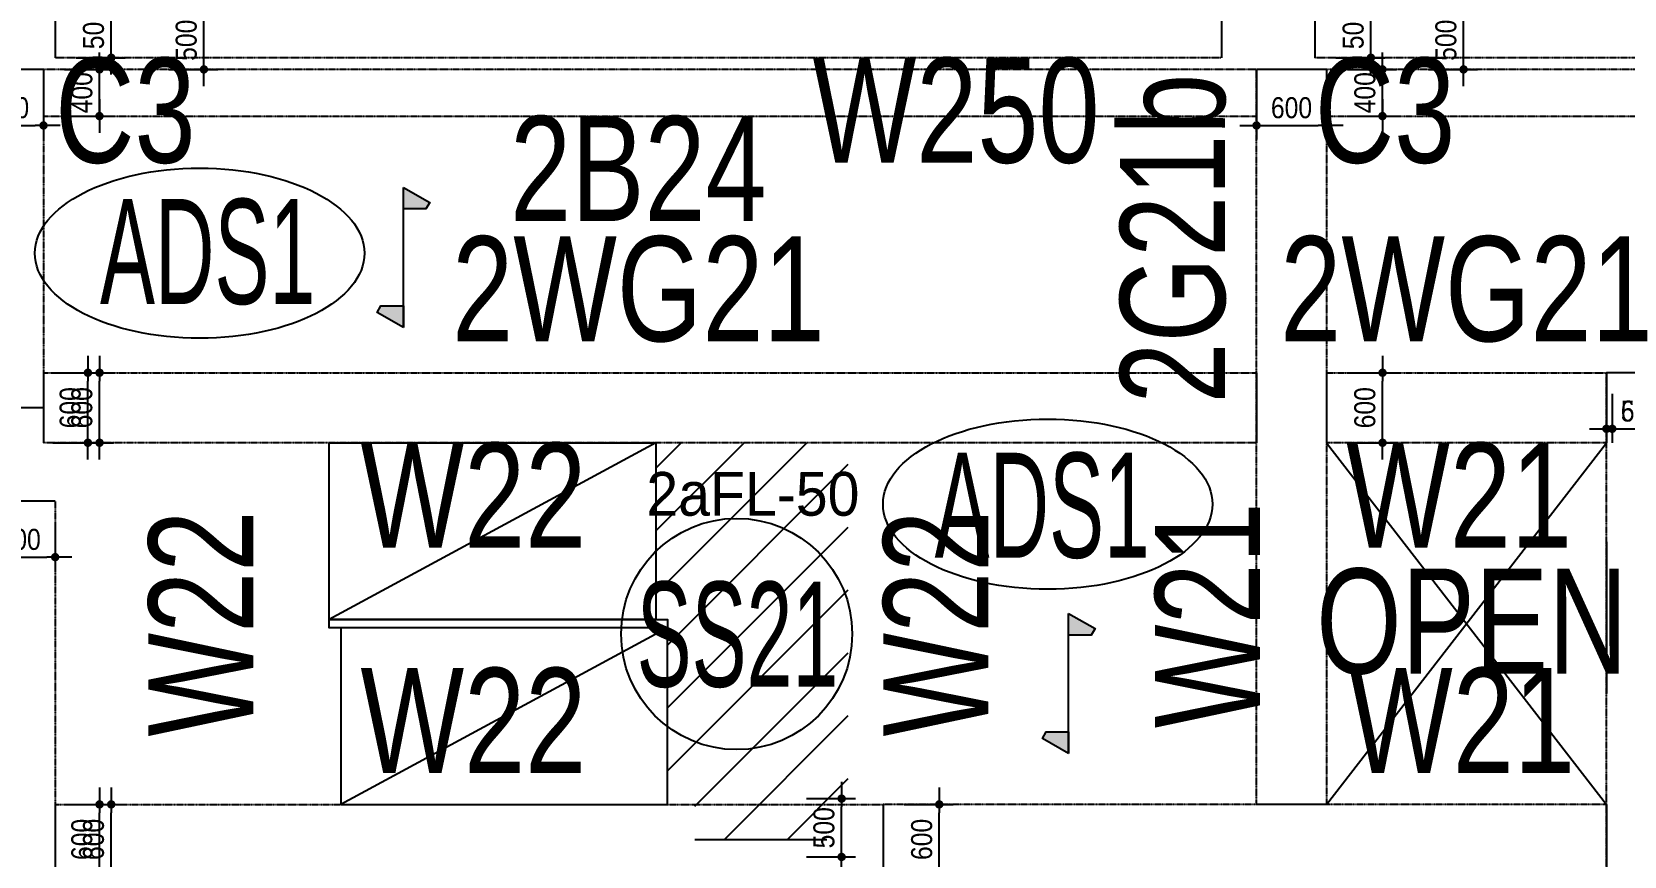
# Model space of a CAD drawing. Header units: millimetres. Extents: x -91198 to 200029, y -144 to 153500.
# Drawn here: x 145754 to 159406, y 100362 to 107427 of the extents above; entities that cross this region are included whole.
import ezdxf
from ezdxf.enums import TextEntityAlignment as Align

# ---------------------------------------------------------------- set-up
doc = ezdxf.new("R2010")
doc.units = ezdxf.units.MM
doc.linetypes.add('HID', pattern=[2.3, 1.5, -0.8])
doc.layers.get('Defpoints').update_dxf_attribs({"color": 159})
for name, color, linetype in [('^DECK', 130, 'Continuous'), ('A-HAT', 251, 'Continuous'), ('A-OPEN', 1, 'Continuous'), ('A-TEXT-NOTE', 7, 'Continuous'), ('BEAM-TEXT', 4, 'Continuous'), ('COLUMN-TEXT', 2, 'Continuous'), ('DECK-PL', 4, 'Continuous'), ('DECK-SLAB', 4, 'Continuous'), ('GIRDER-TEXT', 7, 'Continuous'), ('TXT-SLAB', 6, 'Continuous'), ('WALL-TEXT', 6, 'Continuous'), ('레벨', 40, 'Continuous'), ('보(beam)', 4, 'HID'), ('보(girder)', 7, 'HID'), ('슬래브라인', 7, 'Continuous')]:
    doc.layers.add(name, color=color, linetype=linetype)
doc.styles.add('Gdim', font='', dxfattribs={"width": 0.9})
doc.styles.add('Gtx', font='')
doc.styles.get('Gdim').set_extended_font_data('Dotum')
doc.styles.get('Gtx').set_extended_font_data('Dotum')
doc.dimstyles.new('Gdim200', dxfattribs={"dimscale": 200, "dimtxt": 3, "dimasz": 1.2, "dimexe": 2, "dimexo": 3, "dimgap": 1, "dimtad": 1, "dimdsep": 46, "dimlunit": 6, "dimtxsty": 'Gdim', "dimblk1": '_CIDOT', "dimblk2": '_CIDOT', "dimsah": 1, "dimcen": 2.5, "dimdle": 2, "dimclrd": 1, "dimclre": 1, "dimclrt": 3, "dimazin": 2, "dimtfac": 1, "dimtix": 1, "dimtmove": 2, "dimatfit": 3, "dimldrblk": '_CIDOT', "dimfxl": 2, "dimtolj": 1, "dimtzin": 0, "dimarcsym": 0})

# ---------------------------------------------------------------- blocks, each defined once
blk = doc.blocks.new('_CIDOT')
at = {"color": 0, "linetype": 'ByBlock'}
blk.add_line((2, 0), (-1, 0), dxfattribs=at)
at = {"color": 0, "linetype": 'ByBlock', "const_width": 0.5}
blk.add_lwpolyline([(-0.25, 0, 1), (0.25, 0, 1)], format="xyb", close=True, dxfattribs=at)
blk = doc.blocks.new('*D1476')
at = {"layer": 'Defpoints', "color": 155, "lineweight": -2, "transparency": 16777216}
for p, q in [((-1725, 650), (-1305, 650)), ((-1425, 222), (-1425, 578)), ((-930, 550), (-510, 550)), ((-630, 122), (-630, 478)), ((-1725, 150), (-1305, 150)), ((-930, 50), (-510, 50))]:
    blk.add_line(p, q, dxfattribs=at)
at = {"layer": 'Defpoints', "color": 0, "transparency": 16777216}
for p in [(-1905, 650), (-1425, 650), (-1110, 550), (-630, 550), (-1905, 150), (-1110, 50)]:
    blk.add_point(p, dxfattribs=at)
at = {"layer": 'Defpoints', "color": 155, "lineweight": -2, "transparency": 16777216, "xscale": 71.99999999999994, "yscale": 71.99999999999994, "zscale": 71.99999999999994}
for p, rotation in [((-1425, 650), 90), ((-630, 550), 90), ((-1425, 150), 270), ((-630, 50), 270)]:
    blk.add_blockref('_CIDOT', p, dxfattribs=dict(at, rotation=rotation))
at = {"layer": 'Defpoints', "color": 3, "transparency": 16777216, "char_height": 180, "attachment_point": 5, "rotation": 90, "style": 'Gdim'}
for insert in [(-1576, 400), (-781, 300)]:
    blk.add_mtext('\\A1;{\\C155;500}', dxfattribs=dict(at, insert=insert))
blk = doc.blocks.new('*D1512')
at = {"layer": 'Defpoints', "color": 155, "lineweight": -2, "transparency": 16777216}
for p, q in [((-1925, 700), (-1505, 700)), ((-1825, 700), (-1405, 700)), ((-1625, 172), (-1625, 628)), ((-1525, 172), (-1525, 628)), ((-1925, 100), (-1505, 100)), ((-1825, 100), (-1405, 100))]:
    blk.add_line(p, q, dxfattribs=at)
at = {"layer": 'Defpoints', "color": 0, "transparency": 16777216}
for p in [(-2105, 700), (-2005, 700), (-1625, 700), (-1525, 700), (-2105, 100), (-2005, 100)]:
    blk.add_point(p, dxfattribs=at)
at = {"layer": 'Defpoints', "color": 155, "lineweight": -2, "transparency": 16777216, "xscale": 71.99999999999994, "yscale": 71.99999999999994, "zscale": 71.99999999999994}
for p, rotation in [((-1625, 700), 90), ((-1525, 700), 90), ((-1625, 100), 270), ((-1525, 100), 270)]:
    blk.add_blockref('_CIDOT', p, dxfattribs=dict(at, rotation=rotation))
at = {"layer": 'Defpoints', "color": 3, "transparency": 16777216, "char_height": 180, "attachment_point": 5, "rotation": 90, "style": 'Gdim'}
for insert in [(-1776, 400), (-1676, 400)]:
    blk.add_mtext('\\A1;{\\C155;600}', dxfattribs=dict(at, insert=insert))
blk = doc.blocks.new('*D1517')
at = {"layer": 'Defpoints', "color": 155, "lineweight": -2, "transparency": 16777216}
for p, q in [((-1725, 700), (-1305, 700)), ((-1425, 172), (-1425, 628)), ((-1725, 100), (-1305, 100))]:
    blk.add_line(p, q, dxfattribs=at)
at = {"layer": 'Defpoints', "color": 0, "transparency": 16777216}
for p in [(-1905, 700), (-1425, 700), (-1905, 100)]:
    blk.add_point(p, dxfattribs=at)
at = {"layer": 'Defpoints', "color": 155, "lineweight": -2, "transparency": 16777216, "xscale": 71.99999999999994, "yscale": 71.99999999999994, "zscale": 71.99999999999994}
for p, rotation in [((-1425, 700), 90), ((-1425, 100), 270)]:
    blk.add_blockref('_CIDOT', p, dxfattribs=dict(at, rotation=rotation))
at = {"layer": 'Defpoints', "color": 3, "transparency": 16777216, "insert": (-1576, 400), "char_height": 180, "attachment_point": 5, "rotation": 90, "style": 'Gdim'}
blk.add_mtext('\\A1;{\\C155;600}', dxfattribs=at)
blk = doc.blocks.new('*D1518')
at = {"layer": 'Defpoints', "color": 155, "lineweight": -2, "transparency": 16777216}
for p, q in [((-1725, 700), (-1305, 700)), ((-1625, 700), (-1205, 700)), ((-1425, 172), (-1425, 628)), ((-1325, 172), (-1325, 628)), ((-1725, 100), (-1305, 100)), ((-1625, 100), (-1205, 100))]:
    blk.add_line(p, q, dxfattribs=at)
at = {"layer": 'Defpoints', "color": 0, "transparency": 16777216}
for p in [(-1905, 700), (-1805, 700), (-1425, 700), (-1325, 700), (-1905, 100), (-1805, 100)]:
    blk.add_point(p, dxfattribs=at)
at = {"layer": 'Defpoints', "color": 155, "lineweight": -2, "transparency": 16777216, "xscale": 71.99999999999994, "yscale": 71.99999999999994, "zscale": 71.99999999999994}
for p, rotation in [((-1425, 700), 90), ((-1325, 700), 90), ((-1425, 100), 270), ((-1325, 100), 270)]:
    blk.add_blockref('_CIDOT', p, dxfattribs=dict(at, rotation=rotation))
at = {"layer": 'Defpoints', "color": 3, "transparency": 16777216, "char_height": 180, "attachment_point": 5, "rotation": 90, "style": 'Gdim'}
for insert in [(-1576, 400), (-1476, 400)]:
    blk.add_mtext('\\A1;{\\C155;600}', dxfattribs=dict(at, insert=insert))
blk = doc.blocks.new('*D1519')
at = {"layer": 'Defpoints', "color": 155, "lineweight": -2, "transparency": 16777216}
for p, q in [((-1725, 700), (-1305, 700)), ((-1425, 172), (-1425, 628)), ((-1725, 100), (-1305, 100))]:
    blk.add_line(p, q, dxfattribs=at)
at = {"layer": 'Defpoints', "color": 0, "transparency": 16777216}
for p in [(-1905, 700), (-1425, 700), (-1905, 100)]:
    blk.add_point(p, dxfattribs=at)
at = {"layer": 'Defpoints', "color": 155, "lineweight": -2, "transparency": 16777216, "xscale": 71.99999999999994, "yscale": 71.99999999999994, "zscale": 71.99999999999994}
for p, rotation in [((-1425, 700), 90), ((-1425, 100), 270)]:
    blk.add_blockref('_CIDOT', p, dxfattribs=dict(at, rotation=rotation))
at = {"layer": 'Defpoints', "color": 3, "transparency": 16777216, "insert": (-1576, 400), "char_height": 180, "attachment_point": 5, "rotation": 90, "style": 'Gdim'}
blk.add_mtext('\\A1;{\\C155;600}', dxfattribs=at)
blk = doc.blocks.new('*D1520')
at = {"layer": 'Defpoints', "color": 155, "lineweight": -2, "transparency": 16777216}
for p, q in [((-1725, 700), (-1305, 700)), ((-1725, 700), (-1305, 700)), ((-1425, 172), (-1425, 628)), ((-1425, 172), (-1425, 628)), ((-1725, 100), (-1305, 100)), ((-1725, 100), (-1305, 100))]:
    blk.add_line(p, q, dxfattribs=at)
at = {"layer": 'Defpoints', "color": 0, "transparency": 16777216}
for p in [(-1905, 700), (-1905, 700), (-1425, 700), (-1425, 700), (-1905, 100), (-1905, 100)]:
    blk.add_point(p, dxfattribs=at)
at = {"layer": 'Defpoints', "color": 155, "lineweight": -2, "transparency": 16777216, "xscale": 71.99999999999994, "yscale": 71.99999999999994, "zscale": 71.99999999999994}
for p, rotation in [((-1425, 700), 90), ((-1425, 700), 90), ((-1425, 100), 270), ((-1425, 100), 270)]:
    blk.add_blockref('_CIDOT', p, dxfattribs=dict(at, rotation=rotation))
at = {"layer": 'Defpoints', "color": 3, "transparency": 16777216, "insert": (-1576, 400), "char_height": 180, "attachment_point": 5, "rotation": 90, "style": 'Gdim'}
blk.add_mtext('\\A1;{\\C155;600}', dxfattribs=at)
blk.add_mtext('\\A1;{\\C155;600}', dxfattribs=at)
blk = doc.blocks.new('*D1521')
at = {"layer": 'Defpoints', "color": 155, "lineweight": -2, "transparency": 16777216}
for p, q in [((-1525, 700), (-1105, 700)), ((-1225, 172), (-1225, 628)), ((-1525, 100), (-1105, 100))]:
    blk.add_line(p, q, dxfattribs=at)
at = {"layer": 'Defpoints', "color": 0, "transparency": 16777216}
for p in [(-1705, 700), (-1225, 700), (-1705, 100)]:
    blk.add_point(p, dxfattribs=at)
at = {"layer": 'Defpoints', "color": 155, "lineweight": -2, "transparency": 16777216, "xscale": 71.99999999999994, "yscale": 71.99999999999994, "zscale": 71.99999999999994}
for p, rotation in [((-1225, 700), 90), ((-1225, 100), 270)]:
    blk.add_blockref('_CIDOT', p, dxfattribs=dict(at, rotation=rotation))
at = {"layer": 'Defpoints', "color": 3, "transparency": 16777216, "insert": (-1376, 400), "char_height": 180, "attachment_point": 5, "rotation": 90, "style": 'Gdim'}
blk.add_mtext('\\A1;{\\C155;600}', dxfattribs=at)
blk = doc.blocks.new('*D1522')
at = {"layer": 'Defpoints', "color": 155, "lineweight": -2, "transparency": 16777216}
for p, q in [((-1725, 700), (-1305, 700)), ((-1725, 650), (-1305, 650)), ((-1425, 172), (-1425, 628)), ((-1425, 222), (-1425, 578)), ((-1725, 150), (-1305, 150)), ((-1725, 100), (-1305, 100))]:
    blk.add_line(p, q, dxfattribs=at)
at = {"layer": 'Defpoints', "color": 0, "transparency": 16777216}
for p in [(-1905, 700), (-1425, 700), (-1905, 650), (-1425, 650), (-1905, 150), (-1905, 100)]:
    blk.add_point(p, dxfattribs=at)
at = {"layer": 'Defpoints', "color": 155, "lineweight": -2, "transparency": 16777216, "xscale": 71.99999999999994, "yscale": 71.99999999999994, "zscale": 71.99999999999994}
for p, rotation in [((-1425, 700), 90), ((-1425, 650), 90), ((-1425, 150), 270), ((-1425, 100), 270)]:
    blk.add_blockref('_CIDOT', p, dxfattribs=dict(at, rotation=rotation))
at = {"layer": 'Defpoints', "color": 3, "transparency": 16777216, "insert": (-1576, 400), "char_height": 180, "attachment_point": 5, "rotation": 90, "style": 'Gdim'}
for s in ['\\A1;{\\C155;500}', '\\A1;{\\C155;600}']:
    blk.add_mtext(s, dxfattribs=at)
blk = doc.blocks.new('*D1524')
at = {"layer": 'Defpoints', "color": 155, "lineweight": -2, "transparency": 16777216}
for p, q in [((-1725, 650), (-1305, 650)), ((-1425, 222), (-1425, 578)), ((-888, 600), (-468, 600)), ((-588, 72), (-588, 528)), ((-1725, 150), (-1305, 150)), ((-888, 0), (-468, 0))]:
    blk.add_line(p, q, dxfattribs=at)
at = {"layer": 'Defpoints', "color": 0, "transparency": 16777216}
for p in [(-1905, 650), (-1425, 650), (-1068, 600), (-588, 600), (-1905, 150), (-1068, 0)]:
    blk.add_point(p, dxfattribs=at)
at = {"layer": 'Defpoints', "color": 155, "lineweight": -2, "transparency": 16777216, "xscale": 71.99999999999994, "yscale": 71.99999999999994, "zscale": 71.99999999999994}
for p, rotation in [((-1425, 650), 90), ((-588, 600), 90), ((-1425, 150), 270), ((-588, 0), 270)]:
    blk.add_blockref('_CIDOT', p, dxfattribs=dict(at, rotation=rotation))
at = {"layer": 'Defpoints', "color": 3, "transparency": 16777216, "char_height": 180, "attachment_point": 5, "rotation": 90, "style": 'Gdim'}
for s, insert in [('\\A1;{\\C155;500}', (-1576, 400)), ('\\A1;{\\C155;600}', (-738, 300))]:
    blk.add_mtext(s, dxfattribs=dict(at, insert=insert))
blk = doc.blocks.new('*D1549')
at = {"layer": 'Defpoints', "color": 155, "lineweight": -2, "transparency": 16777216}
for p, q in [((-588, 572), (-588, 644)), ((-888, 500), (-468, 500)), ((-588, 100), (-588, 500)), ((-888, 100), (-468, 100)), ((-588, 28), (-588, -44))]:
    blk.add_line(p, q, dxfattribs=at)
at = {"layer": 'Defpoints', "color": 0, "transparency": 16777216}
for p in [(-1068, 500), (-588, 500), (-1068, 100)]:
    blk.add_point(p, dxfattribs=at)
at = {"layer": 'Defpoints', "color": 155, "lineweight": -2, "transparency": 16777216, "xscale": 71.99999999999994, "yscale": 71.99999999999994, "zscale": 71.99999999999994}
for p, rotation in [((-588, 500), 270), ((-588, 100), 90)]:
    blk.add_blockref('_CIDOT', p, dxfattribs=dict(at, rotation=rotation))
at = {"layer": 'Defpoints', "color": 3, "transparency": 16777216, "insert": (-738, 300), "char_height": 180, "attachment_point": 5, "rotation": 90, "style": 'Gdim'}
blk.add_mtext('\\A1;{\\C155;400}', dxfattribs=at)
blk = doc.blocks.new('*D1551')
at = {"layer": 'Defpoints', "color": 155, "lineweight": -2, "transparency": 16777216}
for p, q in [((-388, 572), (-388, 644)), ((-688, 500), (-268, 500)), ((-388, 100), (-388, 500)), ((-688, 100), (-268, 100)), ((-388, 28), (-388, -44))]:
    blk.add_line(p, q, dxfattribs=at)
at = {"layer": 'Defpoints', "color": 0, "transparency": 16777216}
for p in [(-868, 500), (-388, 500), (-868, 100)]:
    blk.add_point(p, dxfattribs=at)
at = {"layer": 'Defpoints', "color": 155, "lineweight": -2, "transparency": 16777216, "xscale": 71.99999999999994, "yscale": 71.99999999999994, "zscale": 71.99999999999994}
for p, rotation in [((-388, 500), 270), ((-388, 100), 90)]:
    blk.add_blockref('_CIDOT', p, dxfattribs=dict(at, rotation=rotation))
at = {"layer": 'Defpoints', "color": 3, "transparency": 16777216, "insert": (-538, 300), "char_height": 180, "attachment_point": 5, "rotation": 90, "style": 'Gdim'}
blk.add_mtext('\\A1;{\\C155;400}', dxfattribs=at)
blk = doc.blocks.new('A$C58C40D4B')
at = {"layer": 'DECK-PL'}
for points in [[(600, 2), (471, 228), (415, 196), (415, 2)], [(-600, 2), (-471, -223), (-415, -192), (-415, 2)]]:
    blk.add_hatch(color=256, dxfattribs=at).paths.add_polyline_path(points)
blk.add_line((-600, 2), (600, 2), dxfattribs=at)
for points in [[(600, 2), (471, 228), (415, 196), (415, 2), (415, 2), (471, 2), (600, 2)], [(-600, 2), (-471, -223), (-415, -192), (-415, 2), (-415, 2), (-471, 2), (-600, 2)]]:
    blk.add_lwpolyline(points, dxfattribs=at)
blk = doc.blocks.new('*D1614')
at = {"layer": 'Defpoints', "color": 155, "lineweight": -2, "transparency": 16777216}
for p, q in [((172034, 107177), (172034, 107249)), ((171734, 107105), (172154, 107105)), ((172034, 106705), (172034, 107105)), ((171734, 106705), (172154, 106705)), ((172034, 106633), (172034, 106561)), ((-1725, 750), (-1305, 750)), ((-1425, 122), (-1425, 678)), ((-1725, 50), (-1305, 50))]:
    blk.add_line(p, q, dxfattribs=at)
at = {"layer": 'Defpoints', "color": 0, "transparency": 16777216}
for p in [(171554, 107105), (172034, 107105), (171554, 106705), (-1905, 750), (-1425, 750), (-1905, 50)]:
    blk.add_point(p, dxfattribs=at)
at = {"layer": 'Defpoints', "color": 155, "lineweight": -2, "transparency": 16777216, "xscale": 71.99999999999994, "yscale": 71.99999999999994, "zscale": 71.99999999999994}
for p, rotation in [((172034, 107105), 270), ((172034, 106705), 90), ((-1425, 750), 90), ((-1425, 50), 270)]:
    blk.add_blockref('_CIDOT', p, dxfattribs=dict(at, rotation=rotation))
at = {"layer": 'Defpoints', "color": 3, "transparency": 16777216, "char_height": 180, "attachment_point": 5, "rotation": 90, "style": 'Gdim'}
for s, insert in [('\\A1;{\\C155;400}', (171883, 106905)), ('\\A1;{\\C155;700}', (-1576, 400))]:
    blk.add_mtext(s, dxfattribs=dict(at, insert=insert))
blk = doc.blocks.new('*D1616')
at = {"layer": 'Defpoints', "color": 155, "lineweight": -2, "transparency": 16777216}
for p, q in [((171834, 104105), (172254, 104105)), ((172134, 103577), (172134, 104033)), ((171834, 103505), (172254, 103505)), ((-1725, 700), (-1305, 700)), ((-1425, 172), (-1425, 628)), ((-1725, 100), (-1305, 100))]:
    blk.add_line(p, q, dxfattribs=at)
at = {"layer": 'Defpoints', "color": 0, "transparency": 16777216}
for p in [(171654, 104105), (172134, 104105), (171654, 103505), (-1905, 700), (-1425, 700), (-1905, 100)]:
    blk.add_point(p, dxfattribs=at)
at = {"layer": 'Defpoints', "color": 155, "lineweight": -2, "transparency": 16777216, "xscale": 71.99999999999994, "yscale": 71.99999999999994, "zscale": 71.99999999999994}
for p, rotation in [((172134, 104105), 90), ((172134, 103505), 270), ((-1425, 700), 90), ((-1425, 100), 270)]:
    blk.add_blockref('_CIDOT', p, dxfattribs=dict(at, rotation=rotation))
at = {"layer": 'Defpoints', "color": 3, "transparency": 16777216, "char_height": 180, "attachment_point": 5, "rotation": 90, "style": 'Gdim'}
for insert in [(171983, 103805), (-1576, 400)]:
    blk.add_mtext('\\A1;{\\C155;600}', dxfattribs=dict(at, insert=insert))
blk = doc.blocks.new('*U1162')
at = {"layer": 'Defpoints'}
for p, q in [((-1905.451, 650), (-1905.451, 150)), ((8094.549, 650), (8094.549, 150))]:
    blk.add_line(p, q, dxfattribs=at)
at = {"layer": '보(girder)'}
for p, q in [((-1905.451, 650), (8094.549, 650)), ((8094.549, 150), (-1905.451, 150))]:
    blk.add_line(p, q, dxfattribs=at)
at = {"layer": 'Defpoints'}
dim = blk.add_linear_dim(base=(-1425.451, 650), p1=(-1905.451, 150), p2=(-1905.451, 650), angle=90, text='{\\C155;<>}', dimstyle='Gdim200', override={"dimscale": 60, "dimzin": 8, "dimclrd": 155, "dimclre": 155}, dxfattribs=at)
dim.commit()
dim.dimension.update_dxf_attribs({"geometry": '*D1476', "text_midpoint": (-1575.573, 400)})
blk = doc.blocks.new('*U1234')
at = {"layer": 'Defpoints'}
for p, q in [((-2005.451, 700), (-2005.451, 100)), ((8394.549, 700), (8394.549, 100))]:
    blk.add_line(p, q, dxfattribs=at)
at = {"layer": '보(girder)'}
for p, q in [((-2005.451, 700), (8394.549, 700)), ((8394.549, 100), (-2005.451, 100))]:
    blk.add_line(p, q, dxfattribs=at)
at = {"layer": 'Defpoints'}
dim = blk.add_linear_dim(base=(-1525.451, 700), p1=(-2005.451, 100), p2=(-2005.451, 700), angle=90, text='{\\C155;<>}', dimstyle='Gdim200', override={"dimscale": 60, "dimzin": 8, "dimclrd": 155, "dimclre": 155}, dxfattribs=at)
dim.commit()
dim.dimension.update_dxf_attribs({"geometry": '*D1512', "text_midpoint": (-1675.573, 400)})
blk = doc.blocks.new('*U1244')
at = {"layer": 'Defpoints'}
for p, q in [((-1905.451, 700), (-1905.451, 100)), ((9144.549, 700), (9144.549, 100))]:
    blk.add_line(p, q, dxfattribs=at)
at = {"layer": '보(girder)'}
for p, q in [((-1905.451, 700), (9144.549, 700)), ((9144.549, 100), (-1905.451, 100))]:
    blk.add_line(p, q, dxfattribs=at)
at = {"layer": 'Defpoints'}
dim = blk.add_linear_dim(base=(-1425.451, 700), p1=(-1905.451, 100), p2=(-1905.451, 700), angle=90, text='{\\C155;<>}', dimstyle='Gdim200', override={"dimscale": 60, "dimzin": 8, "dimclrd": 155, "dimclre": 155}, dxfattribs=at)
dim.commit()
dim.dimension.update_dxf_attribs({"geometry": '*D1517', "text_midpoint": (-1575.573, 400)})
blk = doc.blocks.new('*U1246')
at = {"layer": 'Defpoints'}
for p, q in [((-1805.452, 700), (-1805.452, 100)), ((5294.549, 700), (5294.549, 100))]:
    blk.add_line(p, q, dxfattribs=at)
at = {"layer": '보(girder)'}
for p, q in [((-1805.452, 700), (5294.549, 700)), ((5294.549, 100), (-1805.452, 100))]:
    blk.add_line(p, q, dxfattribs=at)
at = {"layer": 'Defpoints'}
dim = blk.add_linear_dim(base=(-1325.452, 700), p1=(-1805.452, 100), p2=(-1805.452, 700), angle=90, text='{\\C155;<>}', dimstyle='Gdim200', override={"dimscale": 60, "dimzin": 8, "dimclrd": 155, "dimclre": 155}, dxfattribs=at)
dim.commit()
dim.dimension.update_dxf_attribs({"geometry": '*D1518', "text_midpoint": (-1475.574, 400)})
blk = doc.blocks.new('*U1248')
at = {"layer": 'Defpoints'}
for p, q in [((-1905.451, 700), (-1905.451, 100)), ((994.549, 700), (994.549, 100))]:
    blk.add_line(p, q, dxfattribs=at)
at = {"layer": '보(girder)'}
for p, q in [((-1905.451, 700), (994.549, 700)), ((994.549, 100), (-1905.451, 100))]:
    blk.add_line(p, q, dxfattribs=at)
at = {"layer": 'Defpoints'}
dim = blk.add_linear_dim(base=(-1425.451, 700), p1=(-1905.451, 100), p2=(-1905.451, 700), angle=90, text='{\\C155;<>}', dimstyle='Gdim200', override={"dimscale": 60, "dimzin": 8, "dimclrd": 155, "dimclre": 155}, dxfattribs=at)
dim.commit()
dim.dimension.update_dxf_attribs({"geometry": '*D1519', "text_midpoint": (-1575.573, 400)})
blk = doc.blocks.new('*U1250')
at = {"layer": 'Defpoints'}
for p, q in [((-1905.451, 700), (-1905.451, 100)), ((4394.549, 700), (4394.549, 100))]:
    blk.add_line(p, q, dxfattribs=at)
at = {"layer": '보(girder)'}
for p, q in [((-1905.451, 700), (4394.549, 700)), ((4394.549, 100), (-1905.451, 100))]:
    blk.add_line(p, q, dxfattribs=at)
at = {"layer": 'Defpoints'}
dim = blk.add_linear_dim(base=(-1425.451, 700), p1=(-1905.451, 100), p2=(-1905.451, 700), angle=90, text='{\\C155;<>}', dimstyle='Gdim200', override={"dimscale": 60, "dimzin": 8, "dimclrd": 155, "dimclre": 155}, dxfattribs=at)
dim.commit()
dim.dimension.update_dxf_attribs({"geometry": '*D1520', "text_midpoint": (-1575.573, 400)})
blk = doc.blocks.new('*U1252')
at = {"layer": 'Defpoints'}
for p, q in [((-1705.451, 700), (-1705.451, 100)), ((694.549, 700), (694.549, 100))]:
    blk.add_line(p, q, dxfattribs=at)
at = {"layer": '보(girder)'}
for p, q in [((-1705.451, 700), (694.549, 700)), ((694.549, 100), (-1705.451, 100))]:
    blk.add_line(p, q, dxfattribs=at)
at = {"layer": 'Defpoints'}
dim = blk.add_linear_dim(base=(-1225.451, 700), p1=(-1705.451, 100), p2=(-1705.451, 700), angle=90, text='{\\C155;<>}', dimstyle='Gdim200', override={"dimscale": 60, "dimzin": 8, "dimclrd": 155, "dimclre": 155}, dxfattribs=at)
dim.commit()
dim.dimension.update_dxf_attribs({"geometry": '*D1521', "text_midpoint": (-1375.573, 400)})
blk = doc.blocks.new('*U1254')
at = {"layer": 'Defpoints'}
for p, q in [((-1905.451, 700), (-1905.451, 100)), ((2394.549, 700), (2394.549, 100))]:
    blk.add_line(p, q, dxfattribs=at)
at = {"layer": '보(girder)'}
for p, q in [((-1905.451, 700), (2394.549, 700)), ((2394.549, 100), (-1905.451, 100))]:
    blk.add_line(p, q, dxfattribs=at)
at = {"layer": 'Defpoints'}
dim = blk.add_linear_dim(base=(-1425.451, 700), p1=(-1905.451, 100), p2=(-1905.451, 700), angle=90, text='{\\C155;<>}', dimstyle='Gdim200', override={"dimscale": 60, "dimzin": 8, "dimclrd": 155, "dimclre": 155}, dxfattribs=at)
dim.commit()
dim.dimension.update_dxf_attribs({"geometry": '*D1522', "text_midpoint": (-1575.573, 400)})
blk = doc.blocks.new('*U1256')
at = {"layer": 'Defpoints'}
for p, q in [((-1067.879, 600), (-1067.879, 0)), ((5132.121, 600), (5132.121, 0))]:
    blk.add_line(p, q, dxfattribs=at)
at = {"layer": '보(beam)'}
for p, q in [((5132.121, 600), (-1067.879, 600)), ((-1067.879, 0), (5132.121, 0))]:
    blk.add_line(p, q, dxfattribs=at)
at = {"layer": 'Defpoints'}
dim = blk.add_linear_dim(base=(-587.879, 600), p1=(-1067.879, 0), p2=(-1067.879, 600), angle=90, text='{\\C155;<>}', dimstyle='Gdim200', override={"dimscale": 60, "dimzin": 8, "dimclrd": 155, "dimclre": 155}, dxfattribs=at)
dim.commit()
dim.dimension.update_dxf_attribs({"geometry": '*D1524', "text_midpoint": (-738.001, 300)})
blk = doc.blocks.new('*U1308')
at = {"layer": 'Defpoints'}
for p, q in [((-1067.879, 500), (-1067.879, 100)), ((9332.121, 500), (9332.121, 100))]:
    blk.add_line(p, q, dxfattribs=at)
at = {"layer": '보(beam)'}
for p, q in [((9332.121, 500), (-1067.879, 500)), ((-1067.879, 100), (9332.121, 100))]:
    blk.add_line(p, q, dxfattribs=at)
at = {"layer": 'Defpoints'}
dim = blk.add_linear_dim(base=(-587.879, 500), p1=(-1067.879, 100), p2=(-1067.879, 500), angle=90, text='{\\C155;<>}', dimstyle='Gdim200', override={"dimscale": 60, "dimzin": 8, "dimclrd": 155, "dimclre": 155}, dxfattribs=at)
dim.commit()
dim.dimension.update_dxf_attribs({"geometry": '*D1549', "text_midpoint": (-738.001, 300)})
blk = doc.blocks.new('*U1312')
at = {"layer": 'Defpoints'}
for p, q in [((-867.879, 500), (-867.879, 100)), ((9132.121, 500), (9132.121, 100))]:
    blk.add_line(p, q, dxfattribs=at)
at = {"layer": '보(beam)'}
for p, q in [((9132.121, 500), (-867.879, 500)), ((-867.879, 100), (9132.121, 100))]:
    blk.add_line(p, q, dxfattribs=at)
at = {"layer": 'Defpoints'}
dim = blk.add_linear_dim(base=(-387.879, 500), p1=(-867.879, 100), p2=(-867.879, 500), angle=90, text='{\\C155;<>}', dimstyle='Gdim200', override={"dimscale": 60, "dimzin": 8, "dimclrd": 155, "dimclre": 155}, dxfattribs=at)
dim.commit()
dim.dimension.update_dxf_attribs({"geometry": '*D1551', "text_midpoint": (-538.001, 300)})

msp = doc.modelspace()

# ---------------------------------------------------------------- hatches: boundary and pattern name
at = {"layer": 'A-HAT', "transparency": 33554687}
h = msp.add_hatch(dxfattribs=at)
h.set_pattern_fill('ANSI31', color=256, scale=120)
h.paths.add_polyline_path([(151203.571, 100805.018), (151203.571, 102390.018), (151103.571, 102390.018), (151103.571, 103905.018), (152753.571, 103905.018), (152753.571, 100805.018), (152568.568, 100805.018), (152568.568, 100505.018), (151438.568, 100505.018), (151438.568, 100805.018)])

# ---------------------------------------------------------------- linework, layer by layer
at = {"layer": '^DECK', "color": 0}
msp.add_circle((151796.704, 102265.813), 990.918, dxfattribs=at)
for centre in [(147192.37, 105529.573), (154463.947, 103379.098)]:
    msp.add_ellipse(centre, major_axis=(1412.381, 0), ratio=0.51617646, dxfattribs=at)
at = {"layer": 'A-OPEN'}
for p, q in [((151103.571, 103905.018, 0), (148303.571, 102390.018)), ((156853.571, 100805.018), (159253.571, 103905.018)), ((156853.571, 103905.018), (159253.571, 100805.018)), ((151203.571, 102320.018), (148403.571, 100805.018))]:
    msp.add_line(p, q, dxfattribs=at)
at = {"layer": '슬래브라인'}
for p, q in [((159253.571, 103055.018), (159253.571, 101755.018)), ((151438.568, 100505.018), (152568.568, 100505.018))]:
    msp.add_line(p, q, dxfattribs=at)
at = {"layer": '슬래브라인', "elevation": 0}
for points in [[(148303.571, 103905.018), (151103.571, 103905.018), (151103.571, 102390.018), (148303.571, 102390.018)], [(151203.571, 102320.018), (148303.571, 102320.018), (148303.571, 102390.018), (151203.571, 102390.018)], [(151203.571, 102320.018), (148403.571, 102320.018), (148403.571, 100805.018), (151203.571, 100805.018)]]:
    msp.add_lwpolyline(points, close=True, dxfattribs=at)

# ---------------------------------------------------------------- block references
at = {"layer": 'DECK-PL', "xscale": -1, "rotation": 270}
for p in [(148936.943, 105493.712), (154640.834, 101841.801)]:
    msp.add_blockref('A$C58C40D4B', p, dxfattribs=at)
at = {"layer": '보(beam)'}
for name, p in [('*U1308', (146921.45, 106605.018)), ('*U1312', (157721.45, 106605.018)), ('*U1256', (154121.45, 100205.018))]:
    msp.add_blockref(name, p, dxfattribs=at)
at = {"layer": '보(girder)'}
for name, p in [('*U1162', (147859.022, 107055.018)), ('*U1162', (158659.022, 107055.018)), ('*U1234', (147859.022, 103805.018)), ('*U1252', (158559.022, 103805.018)), ('*U1246', (147759.022, 100105.018))]:
    msp.add_blockref(name, p, dxfattribs=at)
at = {"layer": '보(girder)', "rotation": 270}
for name, p in [('*U1248', (145153.571, 105199.567)), ('*U1250', (156153.571, 105199.567)), ('*U1254', (159153.571, 102599.567)), ('*U1244', (145253.571, 101499.567))]:
    msp.add_blockref(name, p, dxfattribs=at)

# ---------------------------------------------------------------- texts
at = {"layer": 'A-TEXT-NOTE', "style": 'Gtx', "width": 0.8}
msp.add_text('OPEN', height=900, dxfattribs=at).set_placement((158099.891, 102376.865, 0), align=Align.MIDDLE_CENTER)
at = {"layer": 'BEAM-TEXT', "style": 'Gtx', "width": 0.8}
msp.add_text('2B24', height=900, dxfattribs=at).set_placement((150953.571, 106705.018, 0), align=Align.TOP_CENTER)
at = {"layer": 'COLUMN-TEXT', "color": 3, "style": 'Gtx', "width": 0.8}
for p in [(145953.571, 107205.018), (156753.571, 107205.018)]:
    msp.add_text('C3', height=900, dxfattribs=at).set_placement(p, align=Align.TOP_LEFT)
at = {"layer": 'DECK-SLAB', "style": 'Gtx', "width": 0.6}
for p in [(146338.097, 105094.479, 0), (153493.615, 102919.689)]:
    msp.add_text('ADS1', height=900, dxfattribs=at).set_placement(p)
at = {"layer": 'GIRDER-TEXT', "style": 'Gtx', "width": 0.8}
msp.add_text('2G21b', height=900, rotation=90, dxfattribs=at).set_placement((156253.571, 105655.018), align=Align.BOTTOM_CENTER)
for p in [(150953.571, 104505.018), (158053.571, 104505.018)]:
    msp.add_text('2WG21', height=900, dxfattribs=at).set_placement(p, align=Align.BOTTOM_CENTER)
at = {"layer": 'TXT-SLAB', "style": 'Gtx', "width": 0.6}
msp.add_text('SS21', height=900, dxfattribs=at).set_placement((150939.201, 101813.66))
at = {"layer": 'WALL-TEXT', "style": 'Gtx', "width": 0.8}
for s, p in [('W250', (153677.693, 107205.018, 0)), ('W22', (149539.222, 103905.018, 0)), ('W21', (157990.92, 103905.018, 0))]:
    msp.add_text(s, height=900, dxfattribs=at).set_placement(p, align=Align.TOP_CENTER)
msp.add_text('W21', height=900, rotation=90, dxfattribs=at).set_placement((156553.571, 102427.211, 0), align=Align.BOTTOM_CENTER)
for p in [(146753.571, 102355.018, 0), (153053.571, 102355.018, 0)]:
    msp.add_text('W22', height=900, rotation=90, dxfattribs=at).set_placement(p, align=Align.TOP_CENTER)
for s, p in [('W22', (149539.222, 100805.018, 0)), ('W21', (158015.382, 100805.018, 0))]:
    msp.add_text(s, height=900, dxfattribs=at).set_placement(p, align=Align.BOTTOM_CENTER)
at = {"layer": '레벨', "style": 'Gtx'}
msp.add_text('2aFL-50', height=375, dxfattribs=at).set_placement((151935.71, 103467.123), align=Align.MIDDLE_CENTER)

# ---------------------------------------------------------------- dimensions: what is measured, and where the dimension line sits
at = {"layer": 'Defpoints'}
for base, p1, p2, picture, middle in [((172033.571, 107105.018), (171553.571, 106705.018), (171553.571, 107105.018), '*D1614', (171883.449, 106905.018)), ((172133.571, 104105.018), (171653.571, 103505.018), (171653.571, 104105.018), '*D1616', (171983.449, 103805.018))]:
    dim = msp.add_linear_dim(base=base, p1=p1, p2=p2, angle=90, text='{\\C155;<>}', dimstyle='Gdim200', override={"dimscale": 60, "dimzin": 8, "dimclrd": 155, "dimclre": 155}, dxfattribs=at)
    dim.commit()
    dim.dimension.update_dxf_attribs({"geometry": picture, "text_midpoint": middle})

doc.saveas('drawing.dxf')
